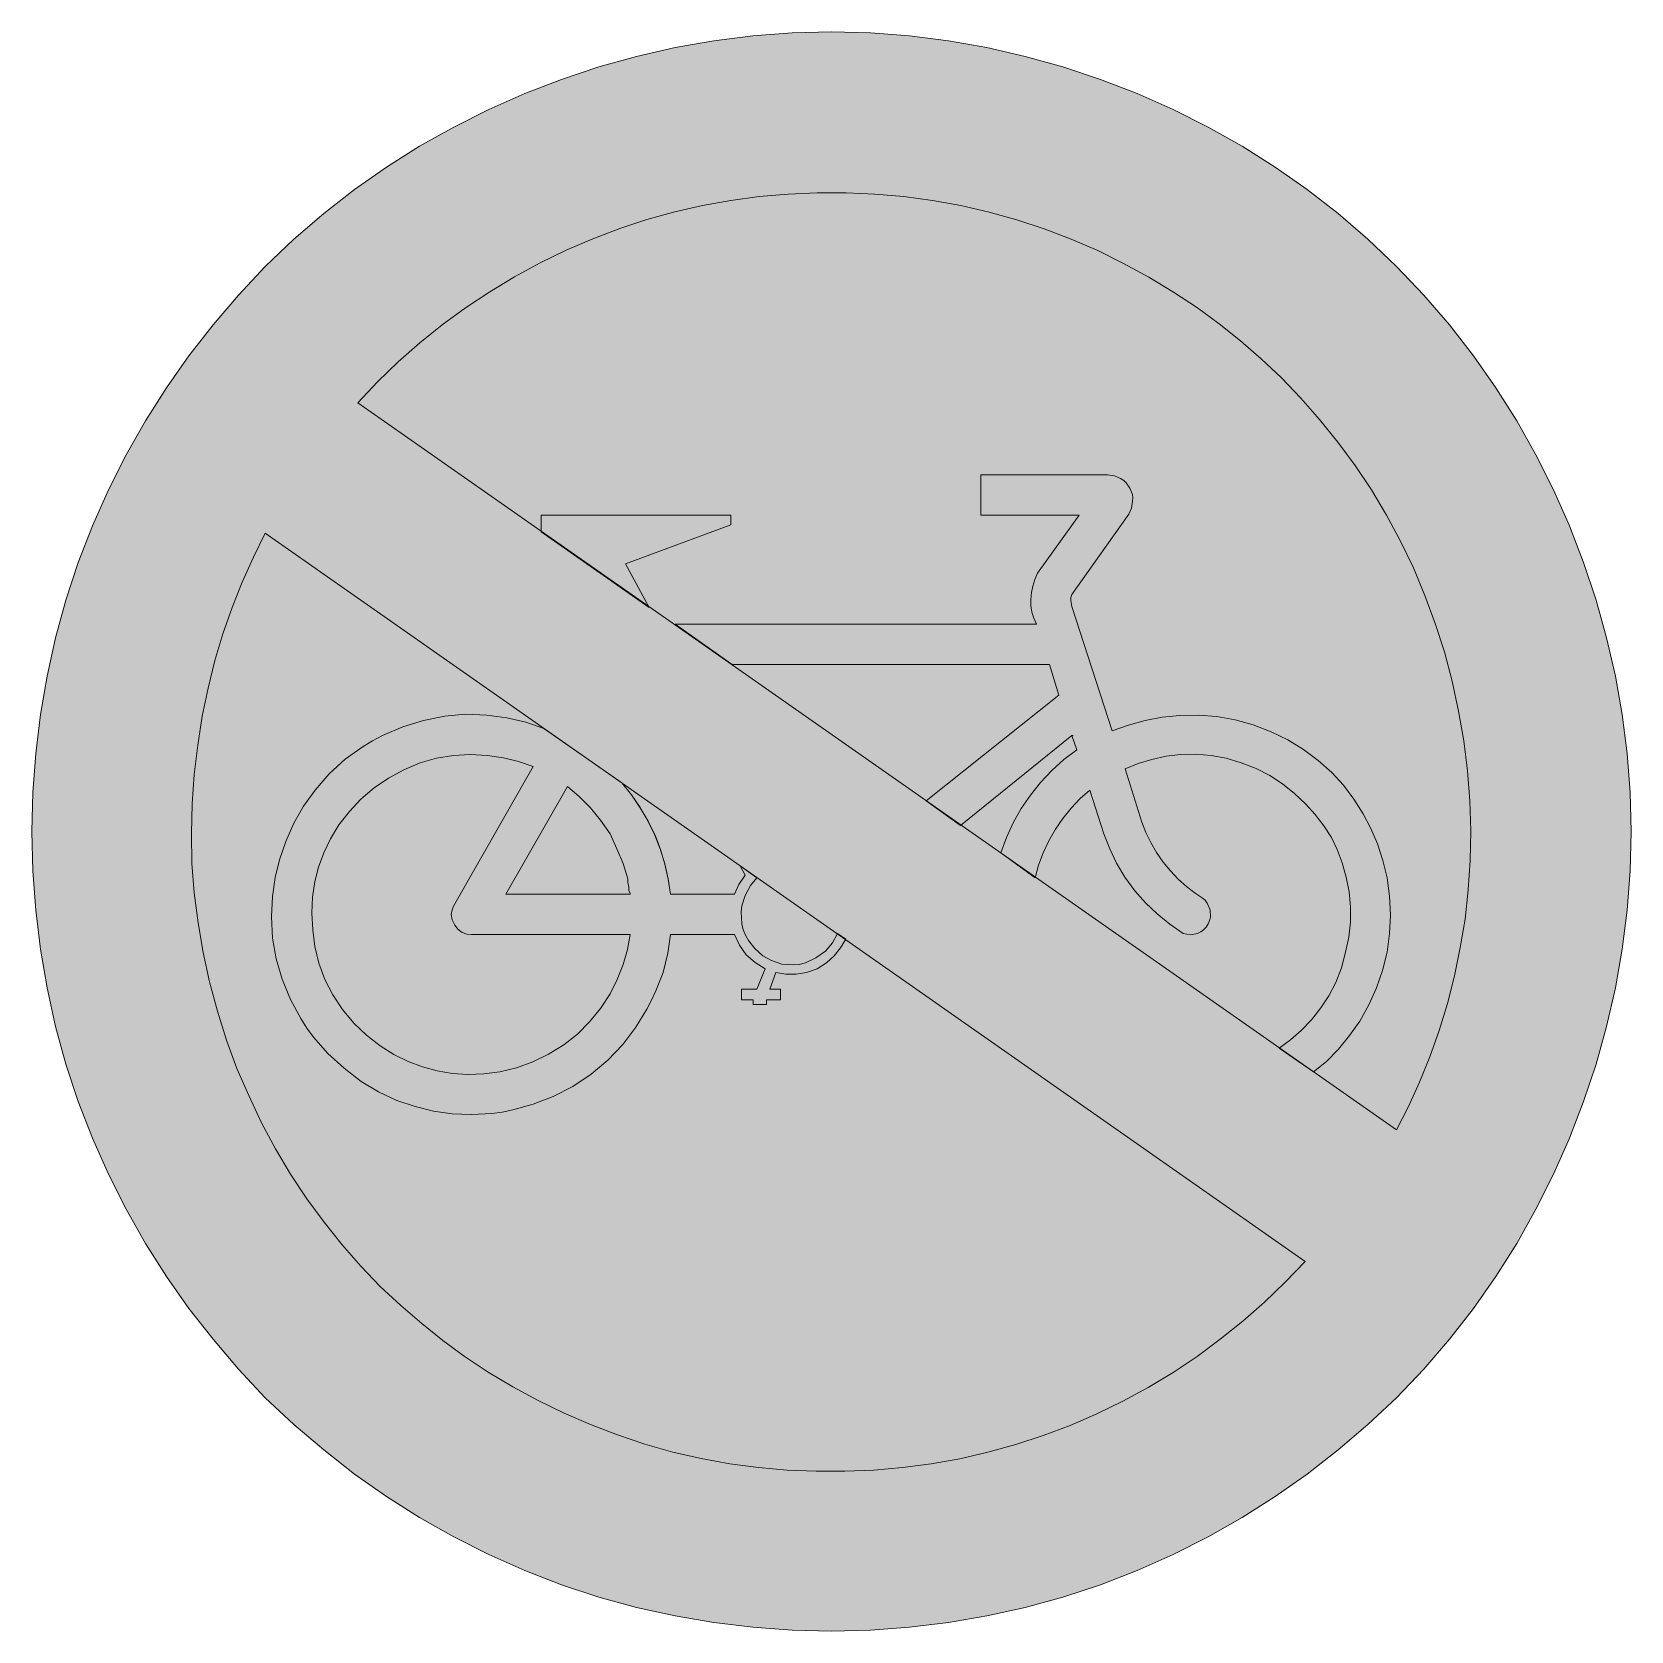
# Model space of a CAD drawing. Header units: metres. Extents: x 163 to 406, y 14 to 257.
import ezdxf

# ---------------------------------------------------------------- set-up
doc = ezdxf.new("R2010")
doc.units = ezdxf.units.M
for name, color, linetype, true_color in [('FILL_BLACK_000000', 7, 'Continuous', 0x000000), ('FILL_RED_FF0000', 7, 'Continuous', 0xff0000), ('FILL_WHITE_FFFFFF', 7, 'Continuous', 0xffffff), ('STROKE_BLACK_000000', 7, 'Continuous', 0x000000)]:
    doc.layers.add(name, color=color, linetype=linetype, true_color=true_color)

msp = doc.modelspace()

# ---------------------------------------------------------------- hatches: boundary and pattern name
at = {"layer": 'FILL_BLACK_000000', "true_color": 0x000000}
h = msp.add_hatch(color=7, dxfattribs=at)
h.dxf.hatch_style = 1
h.paths.add_polyline_path([(326.88, 190.08), (327.94, 189.95), (328.86, 189.54), (329.34, 189.24), (329.71, 188.89), (330.3, 188.1), (330.68, 187.11), (330.73, 186.63), (330.66, 186.12), (330.52, 185.06), (330.12, 184.14), (321.48, 171.9), (321.32, 171.45), (321.3, 171), (321.48, 170.1), (327.6, 151.2), (330.06, 152.07), (332.59, 152.78), (335.19, 153.28), (337.86, 153.54), (340.69, 153.57), (343.51, 153.36), (346.29, 152.88), (349.02, 152.1), (351.76, 151.05), (354.31, 149.81), (356.69, 148.35), (358.92, 146.7), (360.95, 144.88), (362.74, 142.92), (364.34, 140.83), (365.76, 138.6), (366.9, 136.37), (367.9, 134.01), (368.72, 131.51), (369.36, 128.88), (369.76, 126.05), (369.9, 123.21), (369.76, 120.38), (369.36, 117.54), (368.69, 114.77), (367.76, 112.12), (366.6, 109.57), (365.22, 107.1), (363.67, 104.88), (361.98, 102.83), (360.16, 100.97), (358.2, 99.36), (352.98, 102.96), (354.7, 104.25), (356.33, 105.68), (357.87, 107.29), (359.28, 109.08), (360.53, 110.93), (361.57, 112.97), (362.42, 115.18), (363.06, 117.54), (363.57, 119.84), (363.8, 122.13), (363.79, 124.43), (363.6, 126.72), (363.13, 128.98), (362.52, 131.13), (361.78, 133.15), (360.9, 135), (359.75, 136.75), (358.45, 138.47), (356.98, 140.11), (355.32, 141.66), (353.5, 143.15), (351.54, 144.41), (349.45, 145.46), (347.22, 146.34), (344.92, 147.02), (342.63, 147.44), (340.33, 147.63), (338.04, 147.6), (335.78, 147.34), (333.61, 146.86), (331.53, 146.21), (329.58, 145.44), (332.1, 137.34), (332.71, 135.75), (333.45, 134.21), (334.33, 132.71), (335.34, 131.22), (336.45, 129.91), (337.63, 128.68), (338.88, 127.55), (340.2, 126.54), (341.28, 125.82), (341.71, 125.44), (342.05, 125), (342.47, 123.98), (342.52, 122.88), (342.4, 122.36), (342.18, 121.86), (341.87, 121.36), (341.49, 120.95), (341.05, 120.63), (340.56, 120.4), (339.5, 120.21), (338.4, 120.42), (336.34, 121.84), (334.44, 123.39), (332.68, 125.08), (331.02, 126.9), (329.53, 128.96), (328.27, 131.09), (327.22, 133.28), (326.34, 135.54), (324.18, 142.2), (322.73, 140.89), (321.37, 139.43), (320.1, 137.87), (318.96, 136.26), (317.95, 134.47), (317.09, 132.64), (316.4, 130.77), (315.9, 128.88), (310.68, 132.66), (311.52, 134.99), (312.56, 137.23), (313.77, 139.39), (315.16, 141.44), (316.7, 143.37), (318.4, 145.16), (320.24, 146.82), (322.2, 148.32), (321.48, 150.48), (304.56, 136.8), (299.34, 140.58), (319.5, 156.6), (318.06, 161.28), (269.82, 161.28), (261.18, 167.4), (316.08, 167.4), (315.67, 168.3), (315.4, 169.24), (315.25, 170.21), (315.22, 171.2), (315.32, 172.2), (315.52, 173.2), (315.84, 174.18), (316.26, 175.14), (322.56, 183.96), (307.62, 183.96), (307.62, 190.08), (326.88, 190.08)])
h = msp.add_hatch(color=7, dxfattribs=at)
h.dxf.hatch_style = 1
h.paths.add_polyline_path([(257.22, 169.92), (240.84, 181.44), (240.84, 183.96), (269.64, 183.96), (269.64, 182.52), (253.62, 176.58), (257.22, 169.92)])
h = msp.add_hatch(color=7, dxfattribs=at)
h.dxf.hatch_style = 1
h.paths.add_polyline_path([(258.26, 111.69), (257.61, 110.28), (256.86, 108.9), (255.21, 106.14), (253.24, 103.55), (250.96, 101.15), (248.4, 99), (245.61, 97.14), (242.66, 95.63), (239.62, 94.44), (236.52, 93.6), (234.9, 93.26), (233.3, 93.04), (230.22, 92.88), (227.27, 93.02), (224.46, 93.42), (221.67, 94.1), (218.88, 95.04), (216.11, 96.35), (213.48, 97.92), (210.86, 99.92), (208.42, 102.15), (206.22, 104.65), (205.22, 106.02), (204.3, 107.46), (202.71, 110.39), (201.47, 113.45), (200.55, 116.57), (199.98, 119.7), (199.85, 122.92), (199.98, 126), (200.39, 128.93), (201.06, 131.58), (202.01, 134.37), (203.22, 137.16), (204.71, 139.75), (206.46, 142.2), (208.62, 144.66), (211.05, 146.88), (213.75, 148.83), (215.2, 149.7), (216.72, 150.48), (219.78, 151.8), (222.95, 152.78), (226.16, 153.42), (229.32, 153.72), (232.54, 153.59), (235.62, 153.18), (238.48, 152.51), (241.2, 151.56), (253.08, 143.28), (254.53, 141.46), (255.87, 139.52), (257.08, 137.48), (258.12, 135.36), (258.97, 133.17), (259.63, 130.93), (260.12, 128.65), (260.46, 126.36), (270.18, 126.36), (270.86, 127.87), (271.8, 129.24), (271.08, 130.68), (273.6, 128.88), (272.63, 127.67), (271.8, 126.18), (271.33, 124.61), (271.22, 123.7), (271.26, 122.76), (271.33, 121.85), (271.53, 120.98), (271.87, 120.15), (272.34, 119.34), (273.29, 118.1), (274.5, 117), (275.81, 116.3), (277.38, 115.74), (279.11, 115.63), (280.04, 115.71), (280.98, 115.92), (282.58, 116.69), (284.04, 117.72), (285.08, 119), (285.84, 120.42), (287.1, 119.52), (286.32, 118.21), (285.35, 117), (284.16, 115.93), (282.78, 115.02), (281.16, 114.48), (279.56, 114.21), (278, 114.21), (276.48, 114.48), (275.58, 111.96), (277.2, 111.96), (277.2, 110.34), (275.04, 110.34), (275.04, 109.62), (273.06, 109.62), (273.06, 110.34), (271.26, 110.34), (271.26, 111.96), (273.6, 111.96), (274.86, 115.02), (273.35, 115.97), (271.98, 117.18), (270.95, 118.64), (270.18, 120.24), (260.46, 120.24), (260.06, 117.43), (259.38, 114.48), (258.26, 111.69)])
h.paths.add_polyline_path([(228.2, 121), (227.7, 121.68), (227.3, 122.49), (227.16, 123.3), (227.27, 124), (227.52, 124.56), (239.58, 145.8), (237.38, 146.54), (235.08, 147.11), (232.64, 147.47), (230.04, 147.6), (227.48, 147.46), (224.93, 147.04), (222.42, 146.31), (219.96, 145.26), (217.6, 144.02), (215.42, 142.52), (213.43, 140.81), (211.68, 138.96), (210.09, 136.9), (208.8, 134.8), (207.78, 132.66), (207, 130.5), (206.43, 128.28), (206.08, 125.93), (205.96, 123.49), (206.1, 120.96), (206.4, 118.4), (207.02, 115.88), (207.95, 113.42), (209.16, 111.06), (210.64, 108.84), (212.36, 106.79), (214.27, 104.93), (216.36, 103.32), (218.44, 102), (220.61, 100.96), (222.81, 100.16), (225, 99.54), (227.33, 99.13), (229.7, 98.98), (232.11, 99.06), (234.54, 99.36), (237.07, 100.01), (239.54, 100.89), (241.93, 102.04), (244.26, 103.5), (246.32, 105.11), (248.18, 106.97), (249.83, 109.02), (251.28, 111.24), (252.39, 113.43), (253.28, 115.67), (253.94, 117.95), (254.34, 120.24), (230.22, 120.24), (229.52, 120.31), (228.83, 120.56), (228.2, 121)], flags=16)
h.paths.add_polyline_path([(254.16, 126.9), (254.16, 127.44), (254, 128.14), (253.98, 128.7), (253.26, 131.04), (252.34, 133.29), (251.28, 135.54), (249.86, 137.6), (248.31, 139.48), (246.62, 141.18), (244.8, 142.74), (235.44, 126.36), (254.34, 126.36), (254.34, 126.54), (254.16, 126.9)], flags=16)
at = {"layer": 'FILL_RED_FF0000', "true_color": 0xff0000}
h = msp.add_hatch(color=7, dxfattribs=at)
h.dxf.hatch_style = 1
h.paths.add_polyline_path([(406.29, 129.9), (405.84, 123.93), (405.09, 118), (404.06, 112.12), (402.73, 106.29), (401.12, 100.54), (399.24, 94.86), (397.08, 89.28), (394.66, 83.81), (391.99, 78.49), (389.07, 73.31), (385.9, 68.29), (382.48, 63.42), (378.83, 58.73), (374.93, 54.2), (370.8, 49.86), (366.46, 45.78), (361.93, 41.91), (357.24, 38.25), (352.37, 34.83), (347.35, 31.64), (342.17, 28.7), (336.85, 26.01), (331.38, 23.58), (325.8, 21.43), (320.12, 19.56), (314.38, 17.99), (308.57, 16.7), (302.7, 15.69), (296.8, 14.97), (290.88, 14.54), (284.94, 14.4), (278.94, 14.54), (272.97, 14.97), (267.04, 15.69), (261.16, 16.7), (255.33, 17.99), (249.58, 19.56), (243.9, 21.43), (238.32, 23.58), (232.85, 26.01), (227.53, 28.7), (222.35, 31.64), (217.33, 34.83), (212.46, 38.25), (207.77, 41.91), (203.24, 45.78), (198.9, 49.86), (194.82, 54.2), (190.95, 58.73), (187.29, 63.42), (183.87, 68.29), (180.68, 73.31), (177.74, 78.49), (175.05, 83.81), (172.62, 89.28), (170.47, 94.86), (168.6, 100.54), (167.03, 106.29), (165.74, 112.12), (164.73, 118), (164.01, 123.93), (163.58, 129.9), (163.44, 135.9), (163.58, 141.84), (164.01, 147.76), (164.73, 153.66), (165.74, 159.53), (167.03, 165.34), (168.6, 171.08), (170.47, 176.76), (172.62, 182.34), (175.05, 187.81), (177.74, 193.13), (180.68, 198.31), (183.87, 203.33), (187.29, 208.2), (190.95, 212.89), (194.82, 217.42), (198.9, 221.76), (203.24, 225.89), (207.77, 229.79), (212.46, 233.44), (217.33, 236.86), (222.35, 240.03), (227.53, 242.95), (232.85, 245.62), (238.32, 248.04), (243.9, 250.2), (249.58, 252.08), (255.33, 253.69), (261.16, 255.02), (267.04, 256.05), (272.97, 256.8), (278.94, 257.25), (284.94, 257.4), (290.88, 257.25), (296.8, 256.8), (302.7, 256.05), (308.57, 255.02), (314.38, 253.69), (320.12, 252.08), (325.8, 250.2), (331.38, 248.04), (336.85, 245.62), (342.17, 242.95), (347.35, 240.03), (352.37, 236.86), (357.24, 233.44), (361.93, 229.79), (366.46, 225.89), (370.8, 221.76), (374.93, 217.42), (378.83, 212.89), (382.48, 208.2), (385.9, 203.33), (389.07, 198.31), (391.99, 193.13), (394.66, 187.81), (397.08, 182.34), (399.24, 176.76), (401.12, 171.08), (402.73, 165.34), (404.06, 159.53), (405.09, 153.66), (405.84, 147.76), (406.29, 141.84), (406.44, 135.9), (406.29, 129.9)])
at = {"layer": 'FILL_WHITE_FFFFFF', "true_color": 0xffffff}
h = msp.add_hatch(color=7, dxfattribs=at)
h.dxf.hatch_style = 1
h.paths.add_polyline_path([(215.93, 204.23), (219.07, 207.26), (222.36, 210.15), (225.79, 212.9), (229.34, 215.48), (233.01, 217.92), (236.79, 220.19), (240.66, 222.3), (244.62, 224.23), (248.65, 225.98), (252.75, 227.53), (256.9, 228.89), (261.11, 230.06), (265.36, 231.03), (269.65, 231.81), (273.96, 232.38), (278.35, 232.76), (282.76, 232.95), (287.16, 232.95), (291.55, 232.76), (295.93, 232.38), (300.28, 231.8), (304.6, 231.02), (308.88, 230.04), (313.11, 228.86), (317.27, 227.48), (321.37, 225.92), (325.39, 224.17), (329.33, 222.24), (333.18, 220.14), (336.92, 217.88), (340.56, 215.46), (343.87, 213.07), (347.08, 210.49), (350.23, 207.74), (353.34, 204.84), (356.27, 201.77), (359.12, 198.52), (361.87, 195.09), (364.5, 191.52), (366.98, 187.81), (369.29, 183.97), (371.42, 180.02), (373.36, 175.95), (375.13, 171.78), (376.7, 167.52), (378.08, 163.18), (379.26, 158.76), (380.24, 154.2), (381.01, 149.67), (381.59, 145.14), (381.96, 140.58), (382.1, 136.02), (382, 131.51), (381.71, 127.04), (381.24, 122.58), (380.49, 118.27), (379.6, 113.99), (378.53, 109.77), (377.28, 105.66), (375.86, 101.68), (374.31, 97.83), (372.62, 94.12), (370.8, 90.54), (212.94, 201.06), (215.93, 204.23)])
h = msp.add_hatch(color=7, dxfattribs=at)
h.dxf.hatch_style = 1
h.paths.add_polyline_path([(353.9, 67.39), (350.74, 64.36), (347.44, 61.47), (344.02, 58.73), (340.49, 56.14), (336.84, 53.7), (333.08, 51.43), (329.22, 49.32), (325.26, 47.39), (321.23, 45.64), (317.12, 44.09), (312.95, 42.73), (308.72, 41.56), (304.44, 40.59), (300.11, 39.81), (295.74, 39.24), (291.35, 38.86), (286.97, 38.67), (282.59, 38.67), (278.21, 38.86), (273.85, 39.24), (269.49, 39.82), (265.15, 40.6), (260.82, 41.58), (256.59, 42.81), (252.43, 44.21), (248.33, 45.78), (244.3, 47.52), (240.37, 49.43), (236.52, 51.5), (232.78, 53.75), (229.14, 56.16), (225.9, 58.55), (222.68, 61.13), (219.5, 63.88), (216.36, 66.78), (213.43, 69.85), (210.58, 73.1), (207.83, 76.53), (205.2, 80.1), (202.73, 83.81), (200.45, 87.66), (198.34, 91.64), (196.38, 95.76), (194.59, 99.9), (193, 104.2), (191.62, 108.59), (190.44, 113.04), (189.46, 117.52), (188.68, 122.04), (188.11, 126.56), (187.74, 131.04), (187.68, 135.6), (187.78, 140.11), (188.09, 144.58), (188.64, 149.04), (189.31, 153.43), (190.19, 157.7), (191.25, 161.87), (192.42, 165.96), (193.84, 169.95), (195.39, 173.81), (197.08, 177.58), (198.9, 181.26), (356.94, 70.56), (353.9, 67.39)])

# ---------------------------------------------------------------- linework, layer by layer
at = {"layer": 'FILL_BLACK_000000', "lineweight": 0, "true_color": 0x000000}
for points in [[(326.88, 190.08), (327.94, 189.95), (328.86, 189.54), (329.34, 189.24), (329.71, 188.89), (330.3, 188.1), (330.68, 187.11), (330.73, 186.63), (330.66, 186.12), (330.52, 185.06), (330.12, 184.14), (321.48, 171.9), (321.32, 171.45), (321.3, 171), (321.48, 170.1), (327.6, 151.2), (330.06, 152.07), (332.59, 152.78), (335.19, 153.28), (337.86, 153.54), (340.69, 153.57), (343.51, 153.36), (346.29, 152.88), (349.02, 152.1), (351.76, 151.05), (354.31, 149.81), (356.69, 148.35), (358.92, 146.7), (360.95, 144.88), (362.74, 142.92), (364.34, 140.83), (365.76, 138.6), (366.9, 136.37), (367.9, 134.01), (368.72, 131.51), (369.36, 128.88), (369.76, 126.05), (369.9, 123.21), (369.76, 120.38), (369.36, 117.54), (368.69, 114.77), (367.76, 112.12), (366.6, 109.57), (365.22, 107.1), (363.67, 104.88), (361.98, 102.83), (360.16, 100.97), (358.2, 99.36), (352.98, 102.96), (354.7, 104.25), (356.33, 105.68), (357.87, 107.29), (359.28, 109.08), (360.53, 110.93), (361.57, 112.97), (362.42, 115.18), (363.06, 117.54), (363.57, 119.84), (363.8, 122.13), (363.79, 124.43), (363.6, 126.72), (363.13, 128.98), (362.52, 131.13), (361.78, 133.15), (360.9, 135), (359.75, 136.75), (358.45, 138.47), (356.98, 140.11), (355.32, 141.66), (353.5, 143.15), (351.54, 144.41), (349.45, 145.46), (347.22, 146.34), (344.92, 147.02), (342.63, 147.44), (340.33, 147.63), (338.04, 147.6), (335.78, 147.34), (333.61, 146.86), (331.53, 146.21), (329.58, 145.44), (332.1, 137.34), (332.71, 135.75), (333.45, 134.21), (334.33, 132.71), (335.34, 131.22), (336.45, 129.91), (337.63, 128.68), (338.88, 127.55), (340.2, 126.54), (341.28, 125.82), (341.71, 125.44), (342.05, 125), (342.47, 123.98), (342.52, 122.88), (342.4, 122.36), (342.18, 121.86), (341.87, 121.36), (341.49, 120.95), (341.05, 120.63), (340.56, 120.4), (339.5, 120.21), (338.4, 120.42), (336.34, 121.84), (334.44, 123.39), (332.68, 125.08), (331.02, 126.9), (329.53, 128.96), (328.27, 131.09), (327.22, 133.28), (326.34, 135.54), (324.18, 142.2), (322.73, 140.89), (321.37, 139.43), (320.1, 137.87), (318.96, 136.26), (317.95, 134.47), (317.09, 132.64), (316.4, 130.77), (315.9, 128.88), (310.68, 132.66), (311.52, 134.99), (312.56, 137.23), (313.77, 139.39), (315.16, 141.44), (316.7, 143.37), (318.4, 145.16), (320.24, 146.82), (322.2, 148.32), (321.48, 150.48), (304.56, 136.8), (299.34, 140.58), (319.5, 156.6), (318.06, 161.28), (269.82, 161.28), (261.18, 167.4), (316.08, 167.4), (315.67, 168.3), (315.4, 169.24), (315.25, 170.21), (315.22, 171.2), (315.32, 172.2), (315.52, 173.2), (315.84, 174.18), (316.26, 175.14), (322.56, 183.96), (307.62, 183.96), (307.62, 190.08)], [(257.22, 169.92), (240.84, 181.44), (240.84, 183.96), (269.64, 183.96), (269.64, 182.52), (253.62, 176.58)], [(258.26, 111.69), (257.61, 110.28), (256.86, 108.9), (255.21, 106.14), (253.24, 103.55), (250.96, 101.15), (248.4, 99), (245.61, 97.14), (242.66, 95.63), (239.62, 94.44), (236.52, 93.6), (234.9, 93.26), (233.3, 93.04), (230.22, 92.88), (227.27, 93.02), (224.46, 93.42), (221.67, 94.1), (218.88, 95.04), (216.11, 96.35), (213.48, 97.92), (210.86, 99.92), (208.42, 102.15), (206.22, 104.65), (205.22, 106.02), (204.3, 107.46), (202.71, 110.39), (201.47, 113.45), (200.55, 116.57), (199.98, 119.7), (199.85, 122.92), (199.98, 126), (200.39, 128.93), (201.06, 131.58), (202.01, 134.37), (203.22, 137.16), (204.71, 139.75), (206.46, 142.2), (208.62, 144.66), (211.05, 146.88), (213.75, 148.83), (215.2, 149.7), (216.72, 150.48), (219.78, 151.8), (222.95, 152.78), (226.16, 153.42), (229.32, 153.72), (232.54, 153.59), (235.62, 153.18), (238.48, 152.51), (241.2, 151.56), (253.08, 143.28), (254.53, 141.46), (255.87, 139.52), (257.08, 137.48), (258.12, 135.36), (258.97, 133.17), (259.63, 130.93), (260.12, 128.65), (260.46, 126.36), (270.18, 126.36), (270.86, 127.87), (271.8, 129.24), (271.08, 130.68), (273.6, 128.88), (272.63, 127.67), (271.8, 126.18), (271.33, 124.61), (271.22, 123.7), (271.26, 122.76), (271.33, 121.85), (271.53, 120.98), (271.87, 120.15), (272.34, 119.34), (273.29, 118.1), (274.5, 117), (275.81, 116.3), (277.38, 115.74), (279.11, 115.63), (280.04, 115.71), (280.98, 115.92), (282.58, 116.69), (284.04, 117.72), (285.08, 119), (285.84, 120.42), (287.1, 119.52), (286.32, 118.21), (285.35, 117), (284.16, 115.93), (282.78, 115.02), (281.16, 114.48), (279.56, 114.21), (278, 114.21), (276.48, 114.48), (275.58, 111.96), (277.2, 111.96), (277.2, 110.34), (275.04, 110.34), (275.04, 109.62), (273.06, 109.62), (273.06, 110.34), (271.26, 110.34), (271.26, 111.96), (273.6, 111.96), (274.86, 115.02), (273.35, 115.97), (271.98, 117.18), (270.95, 118.64), (270.18, 120.24), (260.46, 120.24), (260.06, 117.43), (259.38, 114.48)], [(228.2, 121), (227.7, 121.68), (227.3, 122.49), (227.16, 123.3), (227.27, 124), (227.52, 124.56), (239.58, 145.8), (237.38, 146.54), (235.08, 147.11), (232.64, 147.47), (230.04, 147.6), (227.48, 147.46), (224.93, 147.04), (222.42, 146.31), (219.96, 145.26), (217.6, 144.02), (215.42, 142.52), (213.43, 140.81), (211.68, 138.96), (210.09, 136.9), (208.8, 134.8), (207.78, 132.66), (207, 130.5), (206.43, 128.28), (206.08, 125.93), (205.96, 123.49), (206.1, 120.96), (206.4, 118.4), (207.02, 115.88), (207.95, 113.42), (209.16, 111.06), (210.64, 108.84), (212.36, 106.79), (214.27, 104.93), (216.36, 103.32), (218.44, 102), (220.61, 100.96), (222.81, 100.16), (225, 99.54), (227.33, 99.13), (229.7, 98.98), (232.11, 99.06), (234.54, 99.36), (237.07, 100.01), (239.54, 100.89), (241.93, 102.04), (244.26, 103.5), (246.32, 105.11), (248.18, 106.97), (249.83, 109.02), (251.28, 111.24), (252.39, 113.43), (253.28, 115.67), (253.94, 117.95), (254.34, 120.24), (230.22, 120.24), (229.52, 120.31), (228.83, 120.56)], [(254.16, 126.9), (254.16, 127.44), (254, 128.14), (253.98, 128.7), (253.26, 131.04), (252.34, 133.29), (251.28, 135.54), (249.86, 137.6), (248.31, 139.48), (246.62, 141.18), (244.8, 142.74), (235.44, 126.36), (254.34, 126.36), (254.34, 126.54)]]:
    msp.add_lwpolyline(points, close=True, dxfattribs=at)
at = {"layer": 'FILL_RED_FF0000', "lineweight": 0, "true_color": 0xff0000}
msp.add_lwpolyline([(406.29, 129.9), (405.84, 123.93), (405.09, 118), (404.06, 112.12), (402.73, 106.29), (401.12, 100.54), (399.24, 94.86), (397.08, 89.28), (394.66, 83.81), (391.99, 78.49), (389.07, 73.31), (385.9, 68.29), (382.48, 63.42), (378.83, 58.73), (374.93, 54.2), (370.8, 49.86), (366.46, 45.78), (361.93, 41.91), (357.24, 38.25), (352.37, 34.83), (347.35, 31.64), (342.17, 28.7), (336.85, 26.01), (331.38, 23.58), (325.8, 21.43), (320.12, 19.56), (314.38, 17.99), (308.57, 16.7), (302.7, 15.69), (296.8, 14.97), (290.88, 14.54), (284.94, 14.4), (278.94, 14.54), (272.97, 14.97), (267.04, 15.69), (261.16, 16.7), (255.33, 17.99), (249.58, 19.56), (243.9, 21.43), (238.32, 23.58), (232.85, 26.01), (227.53, 28.7), (222.35, 31.64), (217.33, 34.83), (212.46, 38.25), (207.77, 41.91), (203.24, 45.78), (198.9, 49.86), (194.82, 54.2), (190.95, 58.73), (187.29, 63.42), (183.87, 68.29), (180.68, 73.31), (177.74, 78.49), (175.05, 83.81), (172.62, 89.28), (170.47, 94.86), (168.6, 100.54), (167.03, 106.29), (165.74, 112.12), (164.73, 118), (164.01, 123.93), (163.58, 129.9), (163.44, 135.9), (163.58, 141.84), (164.01, 147.76), (164.73, 153.66), (165.74, 159.53), (167.03, 165.34), (168.6, 171.08), (170.47, 176.76), (172.62, 182.34), (175.05, 187.81), (177.74, 193.13), (180.68, 198.31), (183.87, 203.33), (187.29, 208.2), (190.95, 212.89), (194.82, 217.42), (198.9, 221.76), (203.24, 225.89), (207.77, 229.79), (212.46, 233.44), (217.33, 236.86), (222.35, 240.03), (227.53, 242.95), (232.85, 245.62), (238.32, 248.04), (243.9, 250.2), (249.58, 252.08), (255.33, 253.69), (261.16, 255.02), (267.04, 256.05), (272.97, 256.8), (278.94, 257.25), (284.94, 257.4), (290.88, 257.25), (296.8, 256.8), (302.7, 256.05), (308.57, 255.02), (314.38, 253.69), (320.12, 252.08), (325.8, 250.2), (331.38, 248.04), (336.85, 245.62), (342.17, 242.95), (347.35, 240.03), (352.37, 236.86), (357.24, 233.44), (361.93, 229.79), (366.46, 225.89), (370.8, 221.76), (374.93, 217.42), (378.83, 212.89), (382.48, 208.2), (385.9, 203.33), (389.07, 198.31), (391.99, 193.13), (394.66, 187.81), (397.08, 182.34), (399.24, 176.76), (401.12, 171.08), (402.73, 165.34), (404.06, 159.53), (405.09, 153.66), (405.84, 147.76), (406.29, 141.84), (406.44, 135.9)], close=True, dxfattribs=at)
at = {"layer": 'FILL_WHITE_FFFFFF', "lineweight": 0, "true_color": 0xff0000}
for points in [[(215.93, 204.23), (219.07, 207.26), (222.36, 210.15), (225.79, 212.9), (229.34, 215.48), (233.01, 217.92), (236.79, 220.19), (240.66, 222.3), (244.62, 224.23), (248.65, 225.98), (252.75, 227.53), (256.9, 228.89), (261.11, 230.06), (265.36, 231.03), (269.65, 231.81), (273.96, 232.38), (278.35, 232.76), (282.76, 232.95), (287.16, 232.95), (291.55, 232.76), (295.93, 232.38), (300.28, 231.8), (304.6, 231.02), (308.88, 230.04), (313.11, 228.86), (317.27, 227.48), (321.37, 225.92), (325.39, 224.17), (329.33, 222.24), (333.18, 220.14), (336.92, 217.88), (340.56, 215.46), (343.87, 213.07), (347.08, 210.49), (350.23, 207.74), (353.34, 204.84), (356.27, 201.77), (359.12, 198.52), (361.87, 195.09), (364.5, 191.52), (366.98, 187.81), (369.29, 183.97), (371.42, 180.02), (373.36, 175.95), (375.13, 171.78), (376.7, 167.52), (378.08, 163.18), (379.26, 158.76), (380.24, 154.2), (381.01, 149.67), (381.59, 145.14), (381.96, 140.58), (382.1, 136.02), (382, 131.51), (381.71, 127.04), (381.24, 122.58), (380.49, 118.27), (379.6, 113.99), (378.53, 109.77), (377.28, 105.66), (375.86, 101.68), (374.31, 97.83), (372.62, 94.12), (370.8, 90.54), (212.94, 201.06)], [(353.9, 67.39), (350.74, 64.36), (347.44, 61.47), (344.02, 58.73), (340.49, 56.14), (336.84, 53.7), (333.08, 51.43), (329.22, 49.32), (325.26, 47.39), (321.23, 45.64), (317.12, 44.09), (312.95, 42.73), (308.72, 41.56), (304.44, 40.59), (300.11, 39.81), (295.74, 39.24), (291.35, 38.86), (286.97, 38.67), (282.59, 38.67), (278.21, 38.86), (273.85, 39.24), (269.49, 39.82), (265.15, 40.6), (260.82, 41.58), (256.59, 42.81), (252.43, 44.21), (248.33, 45.78), (244.3, 47.52), (240.37, 49.43), (236.52, 51.5), (232.78, 53.75), (229.14, 56.16), (225.9, 58.55), (222.68, 61.13), (219.5, 63.88), (216.36, 66.78), (213.43, 69.85), (210.58, 73.1), (207.83, 76.53), (205.2, 80.1), (202.73, 83.81), (200.45, 87.66), (198.34, 91.64), (196.38, 95.76), (194.59, 99.9), (193, 104.2), (191.62, 108.59), (190.44, 113.04), (189.46, 117.52), (188.68, 122.04), (188.11, 126.56), (187.74, 131.04), (187.68, 135.6), (187.78, 140.11), (188.09, 144.58), (188.64, 149.04), (189.31, 153.43), (190.19, 157.7), (191.25, 161.87), (192.42, 165.96), (193.84, 169.95), (195.39, 173.81), (197.08, 177.58), (198.9, 181.26), (356.94, 70.56)]]:
    msp.add_lwpolyline(points, close=True, dxfattribs=at)
at = {"layer": 'STROKE_BLACK_000000', "lineweight": 0, "true_color": 0x000000}
for points in [[(304.56, 136.8), (321.48, 150.48), (321.66, 150.48)], [(322.2, 148.32), (320.24, 146.82), (318.4, 145.16), (316.7, 143.36), (315.16, 141.43), (313.77, 139.39), (312.56, 137.23), (311.52, 134.99), (310.68, 132.66)], [(321.48, 150.48), (322.2, 148.32)], [(253.08, 143.28), (254.56, 141.47), (255.88, 139.55), (257.04, 137.53), (258.05, 135.43), (258.9, 133.25), (259.59, 131), (260.11, 128.7), (260.46, 126.36)], [(270.18, 126.36), (270.85, 127.87), (271.8, 129.24)], [(271.8, 129.24), (271.08, 130.68)], [(260.46, 126.36), (270.18, 126.36)]]:
    msp.add_lwpolyline(points, dxfattribs=at)

doc.saveas('drawing.dxf')
